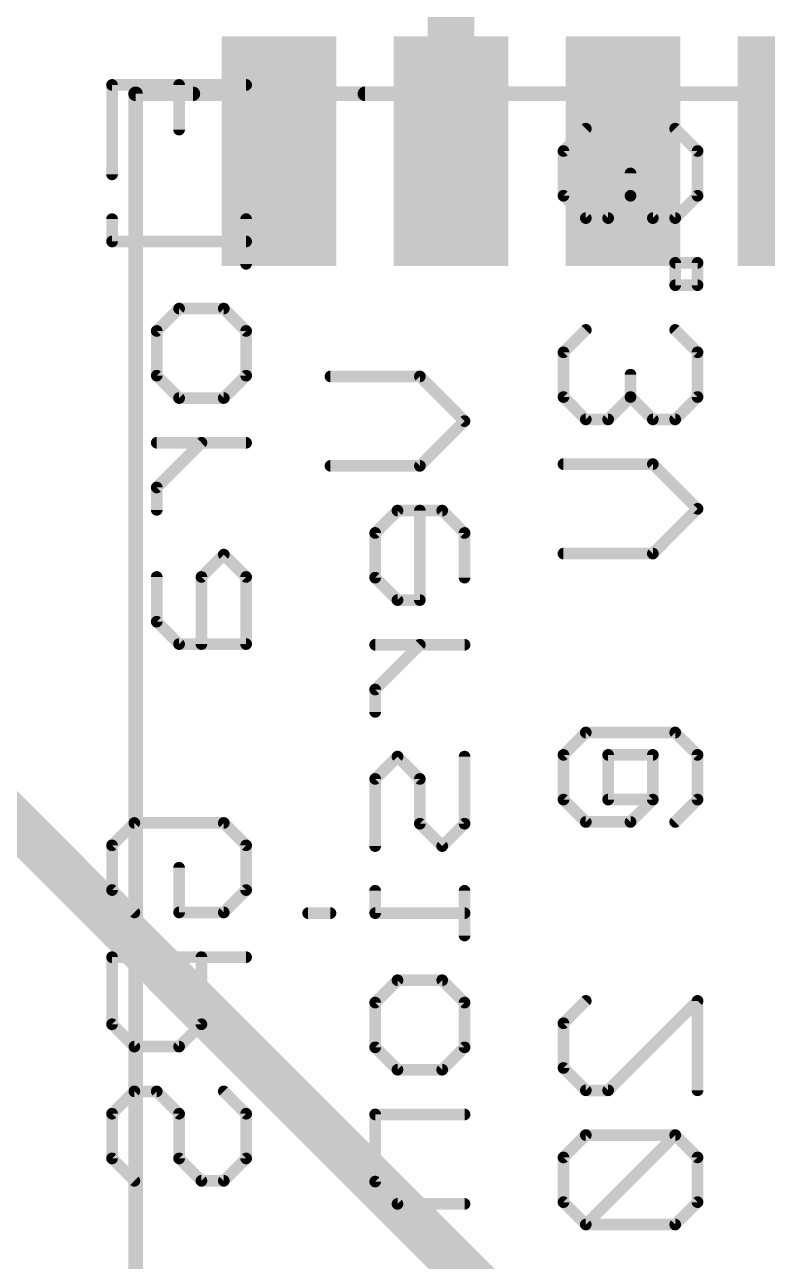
# Model space of a CAD drawing. Extents: x -15.4 to 15.4, y -15.6 to 15.4.
# Drawn here: x -8.97 to -2.49, y -2.17 to 8.6 of the extents above; entities that cross this region are included whole.
import ezdxf

# ---------------------------------------------------------------- set-up
doc = ezdxf.new("R2010")
doc.units = 0
for name, color, linetype in [('1', 12, 'CONTINUOUS'), ('16', 132, 'CONTINUOUS'), ('20', 53, 'CONTINUOUS'), ('21', 40, 'CONTINUOUS'), ('51', 253, 'CONTINUOUS'), ('52', 253, 'CONTINUOUS')]:
    doc.layers.add(name, color=color, linetype=linetype)

# ---------------------------------------------------------------- blocks, each defined once
blk = doc.blocks.new('RECT')
blk.add_solid([(-0.5, -0.5), (0.5, -0.5), (-0.5, 0.5), (0.5, 0.5)])

msp = doc.modelspace()

# ---------------------------------------------------------------- linework, layer by layer
at = {"layer": '1', "const_width": 0.4064}
for points in [[(-5.25, 7.5), (-5.25, 11.557)], [(-2.25, -5.1469), (-11.684, 4.2871)]]:
    msp.add_lwpolyline(points, dxfattribs=at)
at = {"layer": '1', "const_width": 0.2032}
msp.add_lwpolyline([(-5.3516, 7.5, 1), (-5.1484, 7.5)], format="xyb", dxfattribs=at)
at = {"layer": '16', "const_width": 0.4064}
for points in [[(0, 15.24, 0.4142), (-15.24, 0)], [(-15.24, -0.762, 0.4142), (-0.635, -15.367)]]:
    msp.add_lwpolyline(points, format="xyb", dxfattribs=at)
at = {"layer": '20'}
for start, end in [(90, 180), (180, 270)]:
    msp.add_arc((0, 0), 15.24, start, end, dxfattribs=at)
at = {"layer": '21', "const_width": 0.0635}
for points in [[(-7.9683, 8, 1), (-8.0318, 8)], [(-8, 8.0318, 1), (-8, 7.9683)], [(-7.5, 7.9683, 1), (-7.5, 8.0318)], [(-6, 8.0318, 1), (-6, 7.9683)]]:
    msp.add_lwpolyline(points, format="xyb", dxfattribs=at)
at = {"layer": '21', "const_width": 0.127}
for points in [[(-8, -8), (-8, 8)], [(-8, 8), (-7.5, 8)], [(-6, 8), (6, 8)]]:
    msp.add_lwpolyline(points, dxfattribs=at)
at = {"layer": '51', "const_width": 0.0635}
for points in [[(-7.9683, 8, 1), (-8.0318, 8)], [(-8, 8.0318, 1), (-8, 7.9683)]]:
    msp.add_lwpolyline(points, format="xyb", dxfattribs=at)
at = {"layer": '51', "const_width": 0.127}
for points in [[(-8, -8), (-8, 8)], [(-8, 8), (8, 8)]]:
    msp.add_lwpolyline(points, dxfattribs=at)
at = {"layer": '52', "const_width": 0.1016}
for points in [[(-7.0358, 8.0772), (-8.2052, 8.0772)], [(-8.2052, 8.0772), (-8.2052, 7.2976)], [(-7.6205, 8.0772), (-7.6205, 7.6874)], [(-4.0733, 7.6962), (-4.2682, 7.5013)], [(-3.0988, 7.5013), (-3.2937, 7.6962)], [(-4.2682, 7.5013), (-4.2682, 7.1115)], [(-3.0988, 7.1115), (-3.0988, 7.5013)], [(-3.6835, 7.1115), (-3.6835, 7.3064)], [(-4.2682, 7.1115), (-4.0733, 6.9166)], [(-3.8784, 6.9166), (-3.6835, 7.1115)], [(-3.6835, 7.1115), (-3.4886, 6.9166)], [(-3.2937, 6.9166), (-3.0988, 7.1115)], [(-8.2052, 6.9078), (-8.2052, 6.7129)], [(-7.0358, 6.9078), (-7.0358, 6.518)], [(-4.0733, 6.9166), (-3.8784, 6.9166)], [(-3.4886, 6.9166), (-3.2937, 6.9166)], [(-8.2052, 6.7129), (-7.0358, 6.7129)], [(-3.0988, 6.5268), (-3.2937, 6.5268)], [(-3.2937, 6.5268), (-3.2937, 6.3319)], [(-3.0988, 6.3319), (-3.0988, 6.5268)], [(-3.2937, 6.3319), (-3.0988, 6.3319)], [(-7.8154, 5.9333), (-7.6205, 6.1282)], [(-7.6205, 6.1282), (-7.2307, 6.1282)], [(-7.2307, 6.1282), (-7.0358, 5.9333)], [(-7.8154, 5.5435), (-7.8154, 5.9333)], [(-7.0358, 5.9333), (-7.0358, 5.5435)], [(-4.0733, 5.9421), (-4.2682, 5.7472)], [(-3.0988, 5.7472), (-3.2937, 5.9421)], [(-4.2682, 5.7472), (-4.2682, 5.3574)], [(-3.0988, 5.3574), (-3.0988, 5.7472)], [(-7.6205, 5.3486), (-7.8154, 5.5435)], [(-7.0358, 5.5435), (-7.2307, 5.3486)], [(-6.3002, 5.5372), (-5.5206, 5.5372)], [(-5.5206, 5.5372), (-5.1308, 5.1474)], [(-3.6835, 5.3574), (-3.6835, 5.5523)], [(-7.2307, 5.3486), (-7.6205, 5.3486)], [(-4.2682, 5.3574), (-4.0733, 5.1625)], [(-3.8784, 5.1625), (-3.6835, 5.3574)], [(-3.6835, 5.3574), (-3.4886, 5.1625)], [(-3.2937, 5.1625), (-3.0988, 5.3574)], [(-5.1308, 5.1474), (-5.5206, 4.7576)], [(-4.0733, 5.1625), (-3.8784, 5.1625)], [(-3.4886, 5.1625), (-3.2937, 5.1625)], [(-7.0358, 4.9588), (-7.8154, 4.9588)], [(-7.4256, 4.9588), (-7.8154, 4.569)], [(-5.5206, 4.7576), (-6.3002, 4.7576)], [(-4.2682, 4.7727), (-3.4886, 4.7727)], [(-3.4886, 4.7727), (-3.0988, 4.3829)], [(-7.8154, 4.569), (-7.8154, 4.3741)], [(-5.7155, 4.3678), (-5.9104, 4.1729)], [(-5.3257, 4.3678), (-5.7155, 4.3678)], [(-5.5206, 3.5882), (-5.5206, 4.3678)], [(-5.1308, 4.1729), (-5.3257, 4.3678)], [(-3.0988, 4.3829), (-3.4886, 3.9931)], [(-5.9104, 4.1729), (-5.9104, 3.7831)], [(-5.1308, 3.7831), (-5.1308, 4.1729)], [(-7.2307, 3.9843), (-7.4256, 3.7894)], [(-7.0358, 3.7894), (-7.2307, 3.9843)], [(-3.4886, 3.9931), (-4.2682, 3.9931)], [(-7.8154, 3.7894), (-7.8154, 3.3996)], [(-7.4256, 3.7894), (-7.4256, 3.2047)], [(-7.0358, 3.2047), (-7.0358, 3.7894)], [(-5.9104, 3.7831), (-5.7155, 3.5882)], [(-5.7155, 3.5882), (-5.5206, 3.5882)], [(-7.8154, 3.3996), (-7.6205, 3.2047)], [(-7.6205, 3.2047), (-7.0358, 3.2047)], [(-5.1308, 3.1984), (-5.9104, 3.1984)], [(-5.5206, 3.1984), (-5.9104, 2.8086)], [(-5.9104, 2.8086), (-5.9104, 2.6137)], [(-4.0733, 2.4339), (-4.2682, 2.239)], [(-3.2937, 2.4339), (-4.0733, 2.4339)], [(-3.0988, 2.239), (-3.2937, 2.4339)], [(-5.7155, 2.2239), (-5.9104, 2.029)], [(-5.5206, 2.029), (-5.7155, 2.2239)], [(-5.1308, 2.2239), (-5.1308, 1.6392)], [(-4.2682, 2.239), (-4.2682, 1.8492)], [(-3.4886, 2.239), (-3.8784, 2.239)], [(-3.8784, 2.239), (-3.8784, 1.8492)], [(-3.4886, 1.8492), (-3.4886, 2.239)], [(-3.0988, 1.8492), (-3.0988, 2.239)], [(-5.9104, 2.029), (-5.9104, 1.4443)], [(-5.5206, 1.6392), (-5.5206, 2.029)], [(-4.2682, 1.8492), (-4.0733, 1.6543)], [(-3.8784, 1.8492), (-3.4886, 1.8492)], [(-3.6835, 1.6543), (-3.4886, 1.8492)], [(-3.2937, 1.6543), (-3.0988, 1.8492)], [(-8.2052, 1.4506), (-8.0103, 1.6455)], [(-8.0103, 1.6455), (-7.2307, 1.6455)], [(-7.2307, 1.6455), (-7.0358, 1.4506)], [(-5.3257, 1.4443), (-5.5206, 1.6392)], [(-5.1308, 1.6392), (-5.3257, 1.4443)], [(-4.0733, 1.6543), (-3.6835, 1.6543)], [(-8.2052, 1.0608), (-8.2052, 1.4506)], [(-7.0358, 1.4506), (-7.0358, 1.0608)], [(-7.6205, 0.8659), (-7.6205, 1.2557)], [(-8.0103, 0.8659), (-8.2052, 1.0608)], [(-7.0358, 1.0608), (-7.2307, 0.8659)], [(-5.9104, 1.0545), (-5.9104, 0.8596)], [(-5.1308, 1.0545), (-5.1308, 0.6647)], [(-7.2307, 0.8659), (-7.6205, 0.8659)], [(-6.4951, 0.8596), (-6.3002, 0.8596)], [(-5.9104, 0.8596), (-5.1308, 0.8596)], [(-7.0358, 0.4761), (-8.2052, 0.4761)], [(-8.2052, 0.4761), (-8.2052, -0.1086)], [(-7.4256, -0.1086), (-7.4256, 0.4761)], [(-5.9104, 0.08), (-5.7155, 0.2749)], [(-5.7155, 0.2749), (-5.3257, 0.2749)], [(-5.3257, 0.2749), (-5.1308, 0.08)], [(-5.9104, -0.3098), (-5.9104, 0.08)], [(-5.1308, 0.08), (-5.1308, -0.3098)], [(-4.2682, -0.0998), (-4.0733, 0.0951)], [(-3.0988, 0.0951), (-3.8784, -0.6845)], [(-3.0988, -0.6845), (-3.0988, 0.0951)], [(-8.2052, -0.1086), (-8.0103, -0.3035)], [(-7.6205, -0.3035), (-7.4256, -0.1086)], [(-4.2682, -0.4896), (-4.2682, -0.0998)], [(-8.0103, -0.3035), (-7.6205, -0.3035)], [(-5.7155, -0.5047), (-5.9104, -0.3098)], [(-5.1308, -0.3098), (-5.3257, -0.5047)], [(-5.3257, -0.5047), (-5.7155, -0.5047)], [(-4.0733, -0.6845), (-4.2682, -0.4896)], [(-8.2052, -0.8882), (-8.0103, -0.6933)], [(-8.0103, -0.6933), (-7.8154, -0.6933)], [(-7.8154, -0.6933), (-7.6205, -0.8882)], [(-7.0358, -0.8882), (-7.2307, -0.6933)], [(-3.8784, -0.6845), (-4.0733, -0.6845)], [(-8.2052, -1.278), (-8.2052, -0.8882)], [(-7.6205, -0.8882), (-7.6205, -1.278)], [(-7.0358, -1.278), (-7.0358, -0.8882)], [(-5.1308, -0.8945), (-5.9104, -0.8945)], [(-5.9104, -0.8945), (-5.9104, -1.4792)], [(-4.0733, -1.0743), (-4.2682, -1.2692)], [(-3.2937, -1.0743), (-4.0733, -1.0743)], [(-3.2937, -1.0743), (-4.0733, -1.8539)], [(-3.0988, -1.2692), (-3.2937, -1.0743)], [(-8.0103, -1.4729), (-8.2052, -1.278)], [(-7.6205, -1.278), (-7.4256, -1.4729)], [(-7.2307, -1.4729), (-7.0358, -1.278)], [(-4.2682, -1.2692), (-4.2682, -1.659)], [(-3.0988, -1.659), (-3.0988, -1.2692)], [(-7.4256, -1.4729), (-7.2307, -1.4729)], [(-5.9104, -1.4792), (-5.7155, -1.6741)], [(-4.2682, -1.659), (-4.0733, -1.8539)], [(-3.2937, -1.8539), (-3.0988, -1.659)], [(-5.7155, -1.6741), (-5.1308, -1.6741)], [(-4.0733, -1.8539), (-3.2937, -1.8539)]]:
    msp.add_lwpolyline(points, dxfattribs=at)
at = {"layer": '52', "const_width": 0.0508}
for points in [[(-8.2052, 8.1026, 1), (-8.2052, 8.0518)], [(-8.1798, 8.0772, 1), (-8.2306, 8.0772)], [(-7.5951, 8.0772, 1), (-7.6459, 8.0772)], [(-7.0358, 8.0518, 1), (-7.0358, 8.1026)], [(-7.6459, 7.6874, 1), (-7.5951, 7.6874)], [(-4.0553, 7.6782, 1), (-4.0913, 7.7142)], [(-3.2757, 7.7142, 1), (-3.3117, 7.6782)], [(-4.2862, 7.5193, 1), (-4.2502, 7.4833)], [(-4.2428, 7.5013, 1), (-4.2936, 7.5013)], [(-3.0734, 7.5013, 1), (-3.1242, 7.5013)], [(-3.1168, 7.4833, 1), (-3.0808, 7.5193)], [(-3.6581, 7.3064, 1), (-3.7089, 7.3064)], [(-8.2306, 7.2976, 1), (-8.1798, 7.2976)], [(-4.2502, 7.1295, 1), (-4.2862, 7.0935)], [(-4.2936, 7.1115, 1), (-4.2428, 7.1115)], [(-3.6655, 7.1295, 1), (-3.7015, 7.0935)], [(-3.7089, 7.1115, 1), (-3.6581, 7.1115)], [(-3.6655, 7.0935, 1), (-3.7015, 7.1295)], [(-3.1242, 7.1115, 1), (-3.0734, 7.1115)], [(-3.0808, 7.0935, 1), (-3.1168, 7.1295)], [(-8.1798, 6.9078, 1), (-8.2306, 6.9078)], [(-7.0104, 6.9078, 1), (-7.0612, 6.9078)], [(-4.0733, 6.942, 1), (-4.0733, 6.8912)], [(-4.0913, 6.8986, 1), (-4.0553, 6.9346)], [(-3.8964, 6.9346, 1), (-3.8604, 6.8986)], [(-3.8784, 6.8912, 1), (-3.8784, 6.942)], [(-3.4886, 6.942, 1), (-3.4886, 6.8912)], [(-3.5066, 6.8986, 1), (-3.4706, 6.9346)], [(-3.3117, 6.9346, 1), (-3.2757, 6.8986)], [(-3.2937, 6.8912, 1), (-3.2937, 6.942)], [(-8.2052, 6.7383, 1), (-8.2052, 6.6875)], [(-8.2306, 6.7129, 1), (-8.1798, 6.7129)], [(-7.0358, 6.6875, 1), (-7.0358, 6.7383)], [(-3.2937, 6.5522, 1), (-3.2937, 6.5014)], [(-3.2683, 6.5268, 1), (-3.3191, 6.5268)], [(-3.0734, 6.5268, 1), (-3.1242, 6.5268)], [(-3.0988, 6.5014, 1), (-3.0988, 6.5522)], [(-7.0612, 6.518, 1), (-7.0104, 6.518)], [(-3.2937, 6.3573, 1), (-3.2937, 6.3065)], [(-3.0988, 6.3065, 1), (-3.0988, 6.3573)], [(-3.3191, 6.3319, 1), (-3.2683, 6.3319)], [(-3.1242, 6.3319, 1), (-3.0734, 6.3319)], [(-7.6205, 6.1536, 1), (-7.6205, 6.1028)], [(-7.6025, 6.1102, 1), (-7.6385, 6.1462)], [(-7.2127, 6.1462, 1), (-7.2487, 6.1102)], [(-7.2307, 6.1028, 1), (-7.2307, 6.1536)], [(-7.8334, 5.9513, 1), (-7.7974, 5.9153)], [(-7.79, 5.9333, 1), (-7.8408, 5.9333)], [(-7.0104, 5.9333, 1), (-7.0612, 5.9333)], [(-7.0538, 5.9153, 1), (-7.0178, 5.9513)], [(-4.0553, 5.9241, 1), (-4.0913, 5.9601)], [(-3.2757, 5.9601, 1), (-3.3117, 5.9241)], [(-4.2862, 5.7652, 1), (-4.2502, 5.7292)], [(-4.2428, 5.7472, 1), (-4.2936, 5.7472)], [(-3.0734, 5.7472, 1), (-3.1242, 5.7472)], [(-3.1168, 5.7292, 1), (-3.0808, 5.7652)], [(-7.7974, 5.5615, 1), (-7.8334, 5.5255)], [(-7.8408, 5.5435, 1), (-7.79, 5.5435)], [(-7.0612, 5.5435, 1), (-7.0104, 5.5435)], [(-7.0178, 5.5255, 1), (-7.0538, 5.5615)], [(-6.3002, 5.5626, 1), (-6.3002, 5.5118)], [(-5.5026, 5.5552, 1), (-5.5386, 5.5192)], [(-5.5206, 5.5118, 1), (-5.5206, 5.5626)], [(-3.6581, 5.5523, 1), (-3.7089, 5.5523)], [(-7.6205, 5.374, 1), (-7.6205, 5.3232)], [(-7.6385, 5.3306, 1), (-7.6025, 5.3666)], [(-7.2487, 5.3666, 1), (-7.2127, 5.3306)], [(-7.2307, 5.3232, 1), (-7.2307, 5.374)], [(-4.2502, 5.3754, 1), (-4.2862, 5.3394)], [(-3.6655, 5.3754, 1), (-3.7015, 5.3394)], [(-3.6655, 5.3394, 1), (-3.7015, 5.3754)], [(-3.0808, 5.3394, 1), (-3.1168, 5.3754)], [(-4.2936, 5.3574, 1), (-4.2428, 5.3574)], [(-3.7089, 5.3574, 1), (-3.6581, 5.3574)], [(-3.1242, 5.3574, 1), (-3.0734, 5.3574)], [(-5.1128, 5.1294, 1), (-5.1488, 5.1654)], [(-5.1488, 5.1294, 1), (-5.1128, 5.1654)], [(-4.0733, 5.1879, 1), (-4.0733, 5.1371)], [(-4.0913, 5.1445, 1), (-4.0553, 5.1805)], [(-3.8964, 5.1805, 1), (-3.8604, 5.1445)], [(-3.8784, 5.1371, 1), (-3.8784, 5.1879)], [(-3.4886, 5.1879, 1), (-3.4886, 5.1371)], [(-3.5066, 5.1445, 1), (-3.4706, 5.1805)], [(-3.3117, 5.1805, 1), (-3.2757, 5.1445)], [(-3.2937, 5.1371, 1), (-3.2937, 5.1879)], [(-7.8154, 4.9842, 1), (-7.8154, 4.9334)], [(-7.4076, 4.9408, 1), (-7.4436, 4.9768)], [(-7.0358, 4.9334, 1), (-7.0358, 4.9842)], [(-6.3002, 4.783, 1), (-6.3002, 4.7322)], [(-5.5386, 4.7756, 1), (-5.5026, 4.7396)], [(-5.5206, 4.7322, 1), (-5.5206, 4.783)], [(-4.2682, 4.7981, 1), (-4.2682, 4.7473)], [(-3.4706, 4.7907, 1), (-3.5066, 4.7547)], [(-3.4886, 4.7473, 1), (-3.4886, 4.7981)], [(-7.79, 4.569, 1), (-7.8408, 4.569)], [(-7.8334, 4.587, 1), (-7.7974, 4.5511)], [(-5.7155, 4.3932, 1), (-5.7155, 4.3424)], [(-5.6975, 4.3498, 1), (-5.7335, 4.3858)], [(-5.4952, 4.3678, 1), (-5.546, 4.3678)], [(-5.3077, 4.3858, 1), (-5.3437, 4.3498)], [(-5.3257, 4.3424, 1), (-5.3257, 4.3932)], [(-3.0808, 4.365, 1), (-3.1168, 4.4009)], [(-3.1168, 4.365, 1), (-3.0808, 4.4009)], [(-7.8408, 4.3741, 1), (-7.79, 4.3741)], [(-5.9284, 4.1909, 1), (-5.8924, 4.1549)], [(-5.885, 4.1729, 1), (-5.9358, 4.1729)], [(-5.1054, 4.1729, 1), (-5.1562, 4.1729)], [(-5.1488, 4.1549, 1), (-5.1128, 4.1909)], [(-7.2127, 4.0023, 1), (-7.2487, 3.9664)], [(-7.2127, 3.9664, 1), (-7.2487, 4.0023)], [(-4.2682, 4.0185, 1), (-4.2682, 3.9677)], [(-3.5066, 4.0111, 1), (-3.4706, 3.9752)], [(-3.4886, 3.9677, 1), (-3.4886, 4.0185)], [(-7.79, 3.7894, 1), (-7.8408, 3.7894)], [(-7.4002, 3.7894, 1), (-7.451, 3.7894)], [(-7.4436, 3.8074, 1), (-7.4076, 3.7715)], [(-7.0104, 3.7894, 1), (-7.0612, 3.7894)], [(-7.0538, 3.7715, 1), (-7.0178, 3.8074)], [(-5.8924, 3.8011, 1), (-5.9284, 3.7651)], [(-5.9358, 3.7831, 1), (-5.885, 3.7831)], [(-5.1562, 3.7831, 1), (-5.1054, 3.7831)], [(-5.7155, 3.6136, 1), (-5.7155, 3.5628)], [(-5.7335, 3.5702, 1), (-5.6975, 3.6062)], [(-5.546, 3.5882, 1), (-5.4952, 3.5882)], [(-5.5206, 3.5628, 1), (-5.5206, 3.6136)], [(-7.7974, 3.4176, 1), (-7.8334, 3.3817)], [(-7.8408, 3.3996, 1), (-7.79, 3.3996)], [(-7.6205, 3.2301, 1), (-7.6205, 3.1793)], [(-7.6385, 3.1868, 1), (-7.6025, 3.2227)], [(-7.0358, 3.1793, 1), (-7.0358, 3.2301)], [(-5.9104, 3.2238, 1), (-5.9104, 3.173)], [(-5.5026, 3.1804, 1), (-5.5386, 3.2164)], [(-5.1308, 3.173, 1), (-5.1308, 3.2238)], [(-7.451, 3.2047, 1), (-7.4002, 3.2047)], [(-7.0612, 3.2047, 1), (-7.0104, 3.2047)], [(-5.9284, 2.8266, 1), (-5.8924, 2.7906)], [(-5.885, 2.8086, 1), (-5.9358, 2.8086)], [(-5.9358, 2.6137, 1), (-5.885, 2.6137)], [(-4.0733, 2.4593, 1), (-4.0733, 2.4085)], [(-4.0553, 2.416, 1), (-4.0913, 2.4519)], [(-3.2757, 2.4519, 1), (-3.3117, 2.416)], [(-3.2937, 2.4085, 1), (-3.2937, 2.4593)], [(-5.6975, 2.2419, 1), (-5.7335, 2.2059)], [(-5.6975, 2.2059, 1), (-5.7335, 2.2419)], [(-5.1054, 2.2239, 1), (-5.1562, 2.2239)], [(-4.2428, 2.239, 1), (-4.2936, 2.239)], [(-4.2862, 2.257, 1), (-4.2502, 2.2211)], [(-3.8784, 2.2644, 1), (-3.8784, 2.2136)], [(-3.853, 2.239, 1), (-3.9038, 2.239)], [(-3.4632, 2.239, 1), (-3.514, 2.239)], [(-3.4886, 2.2136, 1), (-3.4886, 2.2644)], [(-3.0734, 2.239, 1), (-3.1242, 2.239)], [(-3.1168, 2.2211, 1), (-3.0808, 2.257)], [(-5.885, 2.029, 1), (-5.9358, 2.029)], [(-5.9284, 2.047, 1), (-5.8924, 2.0111)], [(-5.4952, 2.029, 1), (-5.546, 2.029)], [(-5.5386, 2.0111, 1), (-5.5026, 2.047)], [(-4.2502, 1.8672, 1), (-4.2862, 1.8313)], [(-4.2936, 1.8492, 1), (-4.2428, 1.8492)], [(-3.8784, 1.8746, 1), (-3.8784, 1.8238)], [(-3.9038, 1.8492, 1), (-3.853, 1.8492)], [(-3.514, 1.8492, 1), (-3.4632, 1.8492)], [(-3.4706, 1.8313, 1), (-3.5066, 1.8672)], [(-3.4886, 1.8238, 1), (-3.4886, 1.8746)], [(-3.1242, 1.8492, 1), (-3.0734, 1.8492)], [(-3.0808, 1.8313, 1), (-3.1168, 1.8672)], [(-8.0103, 1.6709, 1), (-8.0103, 1.6201)], [(-7.9923, 1.6276, 1), (-8.0283, 1.6635)], [(-7.2127, 1.6635, 1), (-7.2487, 1.6276)], [(-7.2307, 1.6201, 1), (-7.2307, 1.6709)], [(-5.5026, 1.6572, 1), (-5.5386, 1.6213)], [(-5.546, 1.6392, 1), (-5.4952, 1.6392)], [(-5.1562, 1.6392, 1), (-5.1054, 1.6392)], [(-5.1128, 1.6213, 1), (-5.1488, 1.6572)], [(-4.0733, 1.6797, 1), (-4.0733, 1.6289)], [(-4.0913, 1.6364, 1), (-4.0553, 1.6723)], [(-3.7015, 1.6723, 1), (-3.6655, 1.6364)], [(-3.6835, 1.6289, 1), (-3.6835, 1.6797)], [(-3.3117, 1.6723, 1), (-3.2757, 1.6364)], [(-8.1798, 1.4506, 1), (-8.2306, 1.4506)], [(-8.2232, 1.4686, 1), (-8.1872, 1.4327)], [(-7.0104, 1.4506, 1), (-7.0612, 1.4506)], [(-7.0538, 1.4327, 1), (-7.0178, 1.4686)], [(-5.9358, 1.4443, 1), (-5.885, 1.4443)], [(-5.3437, 1.4623, 1), (-5.3077, 1.4264)], [(-5.3437, 1.4264, 1), (-5.3077, 1.4623)], [(-7.5951, 1.2557, 1), (-7.6459, 1.2557)], [(-8.1872, 1.0788, 1), (-8.2232, 1.0429)], [(-8.2306, 1.0608, 1), (-8.1798, 1.0608)], [(-7.0612, 1.0608, 1), (-7.0104, 1.0608)], [(-7.0178, 1.0429, 1), (-7.0538, 1.0788)], [(-5.885, 1.0545, 1), (-5.9358, 1.0545)], [(-5.1054, 1.0545, 1), (-5.1562, 1.0545)], [(-8.0283, 0.848, 1), (-7.9923, 0.8839)], [(-7.6205, 0.8913, 1), (-7.6205, 0.8405)], [(-7.6459, 0.8659, 1), (-7.5951, 0.8659)], [(-7.2487, 0.8839, 1), (-7.2127, 0.848)], [(-7.2307, 0.8405, 1), (-7.2307, 0.8913)], [(-6.4951, 0.885, 1), (-6.4951, 0.8342)], [(-6.3002, 0.8342, 1), (-6.3002, 0.885)], [(-5.9104, 0.885, 1), (-5.9104, 0.8342)], [(-5.9358, 0.8596, 1), (-5.885, 0.8596)], [(-5.1308, 0.8342, 1), (-5.1308, 0.885)], [(-5.1562, 0.6647, 1), (-5.1054, 0.6647)], [(-8.2052, 0.5015, 1), (-8.2052, 0.4507)], [(-8.1798, 0.4761, 1), (-8.2306, 0.4761)], [(-7.4002, 0.4761, 1), (-7.451, 0.4761)], [(-7.0358, 0.4507, 1), (-7.0358, 0.5015)], [(-5.7155, 0.3003, 1), (-5.7155, 0.2495)], [(-5.6975, 0.257, 1), (-5.7335, 0.2929)], [(-5.3077, 0.2929, 1), (-5.3437, 0.257)], [(-5.3257, 0.2495, 1), (-5.3257, 0.3003)], [(-5.885, 0.08, 1), (-5.9358, 0.08)], [(-5.9284, 0.098, 1), (-5.8924, 0.0621)], [(-5.1054, 0.08, 1), (-5.1562, 0.08)], [(-5.1488, 0.0621, 1), (-5.1128, 0.098)], [(-4.0553, 0.0772, 1), (-4.0913, 0.1131)], [(-3.0734, 0.0951, 1), (-3.1242, 0.0951)], [(-3.0808, 0.0772, 1), (-3.1168, 0.1131)], [(-8.1872, -0.0906, 1), (-8.2232, -0.1265)], [(-8.2306, -0.1086, 1), (-8.1798, -0.1086)], [(-7.451, -0.1086, 1), (-7.4002, -0.1086)], [(-7.4076, -0.1265, 1), (-7.4436, -0.0906)], [(-4.2428, -0.0998, 1), (-4.2936, -0.0998)], [(-4.2862, -0.0818, 1), (-4.2502, -0.1177)], [(-8.0103, -0.2781, 1), (-8.0103, -0.3289)], [(-8.0283, -0.3214, 1), (-7.9923, -0.2855)], [(-7.6385, -0.2855, 1), (-7.6025, -0.3214)], [(-7.6205, -0.3289, 1), (-7.6205, -0.2781)], [(-5.8924, -0.2918, 1), (-5.9284, -0.3277)], [(-5.9358, -0.3098, 1), (-5.885, -0.3098)], [(-5.1562, -0.3098, 1), (-5.1054, -0.3098)], [(-5.1128, -0.3277, 1), (-5.1488, -0.2918)], [(-5.7155, -0.4793, 1), (-5.7155, -0.5301)], [(-5.7335, -0.5226, 1), (-5.6975, -0.4867)], [(-5.3437, -0.4867, 1), (-5.3077, -0.5226)], [(-5.3257, -0.5301, 1), (-5.3257, -0.4793)], [(-4.2502, -0.4716, 1), (-4.2862, -0.5075)], [(-4.2936, -0.4896, 1), (-4.2428, -0.4896)], [(-8.0103, -0.6679, 1), (-8.0103, -0.7187)], [(-7.9923, -0.7112, 1), (-8.0283, -0.6753)], [(-7.7974, -0.6753, 1), (-7.8334, -0.7112)], [(-7.8154, -0.7187, 1), (-7.8154, -0.6679)], [(-7.2127, -0.6753, 1), (-7.2487, -0.7112)], [(-4.0733, -0.6591, 1), (-4.0733, -0.7099)], [(-4.0913, -0.7024, 1), (-4.0553, -0.6665)], [(-3.8964, -0.6665, 1), (-3.8604, -0.7024)], [(-3.8784, -0.7099, 1), (-3.8784, -0.6591)], [(-3.1242, -0.6845, 1), (-3.0734, -0.6845)], [(-8.1798, -0.8882, 1), (-8.2306, -0.8882)], [(-8.2232, -0.8702, 1), (-8.1872, -0.9061)], [(-7.5951, -0.8882, 1), (-7.6459, -0.8882)], [(-7.6385, -0.9061, 1), (-7.6025, -0.8702)], [(-7.0104, -0.8882, 1), (-7.0612, -0.8882)], [(-7.0538, -0.9061, 1), (-7.0178, -0.8702)], [(-5.9104, -0.8691, 1), (-5.9104, -0.9199)], [(-5.885, -0.8945, 1), (-5.9358, -0.8945)], [(-5.1308, -0.9199, 1), (-5.1308, -0.8691)], [(-4.0733, -1.0489, 1), (-4.0733, -1.0997)], [(-4.0553, -1.0922, 1), (-4.0913, -1.0563)], [(-3.2757, -1.0563, 1), (-3.3117, -1.0922)], [(-3.2757, -1.0922, 1), (-3.3117, -1.0563)], [(-3.2937, -1.0997, 1), (-3.2937, -1.0489)], [(-8.1872, -1.26, 1), (-8.2232, -1.2959)], [(-8.2306, -1.278, 1), (-8.1798, -1.278)], [(-7.6025, -1.26, 1), (-7.6385, -1.2959)], [(-7.6459, -1.278, 1), (-7.5951, -1.278)], [(-7.0612, -1.278, 1), (-7.0104, -1.278)], [(-7.0178, -1.2959, 1), (-7.0538, -1.26)], [(-4.2428, -1.2692, 1), (-4.2936, -1.2692)], [(-4.2862, -1.2512, 1), (-4.2502, -1.2871)], [(-3.0734, -1.2692, 1), (-3.1242, -1.2692)], [(-3.1168, -1.2871, 1), (-3.0808, -1.2512)], [(-8.0283, -1.4908, 1), (-7.9923, -1.4549)], [(-7.4256, -1.4475, 1), (-7.4256, -1.4983)], [(-7.4436, -1.4908, 1), (-7.4076, -1.4549)], [(-7.2487, -1.4549, 1), (-7.2127, -1.4908)], [(-7.2307, -1.4983, 1), (-7.2307, -1.4475)], [(-5.8924, -1.4612, 1), (-5.9284, -1.4971)], [(-5.9358, -1.4792, 1), (-5.885, -1.4792)], [(-4.2502, -1.641, 1), (-4.2862, -1.6769)], [(-3.0808, -1.6769, 1), (-3.1168, -1.641)], [(-5.7155, -1.6487, 1), (-5.7155, -1.6995)], [(-5.7335, -1.692, 1), (-5.6975, -1.6561)], [(-5.1308, -1.6995, 1), (-5.1308, -1.6487)], [(-4.2936, -1.659, 1), (-4.2428, -1.659)], [(-3.1242, -1.659, 1), (-3.0734, -1.659)], [(-4.0733, -1.8285, 1), (-4.0733, -1.8793)], [(-4.0913, -1.8359, 1), (-4.0553, -1.8718)], [(-4.0913, -1.8718, 1), (-4.0553, -1.8359)], [(-3.3117, -1.8359, 1), (-3.2757, -1.8718)], [(-3.2937, -1.8793, 1), (-3.2937, -1.8285)]]:
    msp.add_lwpolyline(points, format="xyb", dxfattribs=at)

# ---------------------------------------------------------------- block references
at = {"layer": '1', "xscale": 2, "rotation": 270}
for p in [(-6.75, 7.5), (-5.25, 7.5), (-3.75, 7.5), (-2.25, 7.5)]:
    msp.add_blockref('RECT', p, dxfattribs=at)

doc.saveas('drawing.dxf')
